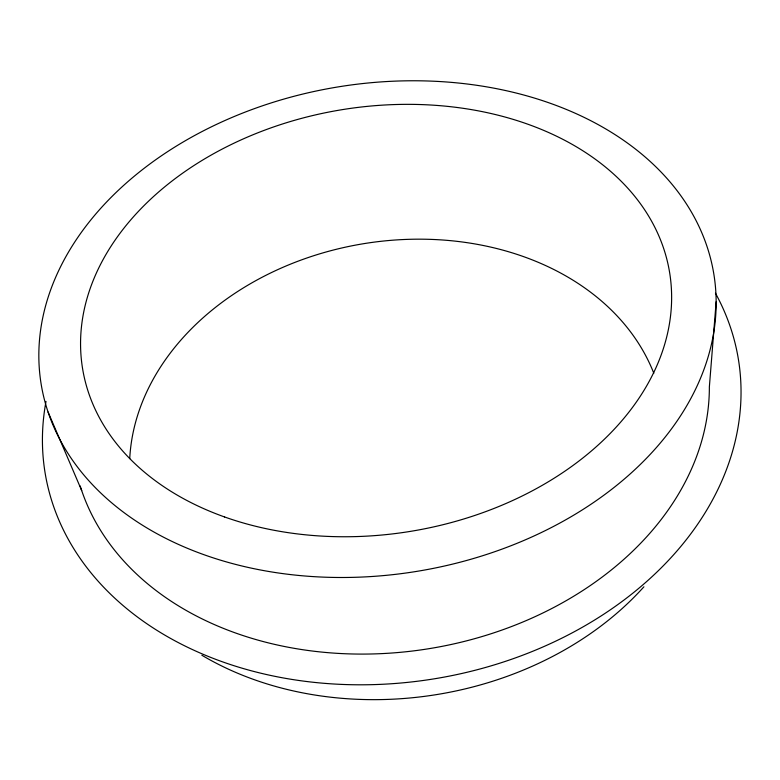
<?xml version="1.0" encoding="UTF-8"?>
<svg xmlns="http://www.w3.org/2000/svg" width="780" height="780" viewBox="0 0 780 780"><rect width="100%" height="100%" fill="white"/><g stroke="black" fill="none" stroke-linecap="round" stroke-linejoin="round"><path stroke-width="1.17" d="M716.157 301.724A340.802 245.398 -9.3 0 1 209.44 556.608A340.802 245.398 -9.3 0 1 206.905 129.061A340.802 245.398 -9.3 0 1 716.157 301.724L709.361 386.938A320.531 242.463 -9.3 0 1 427.235 648.96A320.531 242.463 -9.3 0 1 80.204 485.989M48.077 412.015L81.695 490.591M129.733 458.62A269.188 209.089 -9.3 0 1 363.802 243.662A269.188 209.089 -9.3 0 1 653.806 373.25M643.919 586.794A308.315 239.996 -9.3 0 1 201.854 655.229M715.455 293.212A351.273 266.233 -9.3 0 1 433.826 678.892A351.273 266.233 -9.3 0 1 46.01 401.447M224.562 516.955A297.414 213.593 -9.3 0 0 671.6 300.612A297.414 213.593 -9.3 0 0 232.138 144.076A297.414 213.593 -9.3 0 0 224.562 516.955"/></g></svg>
